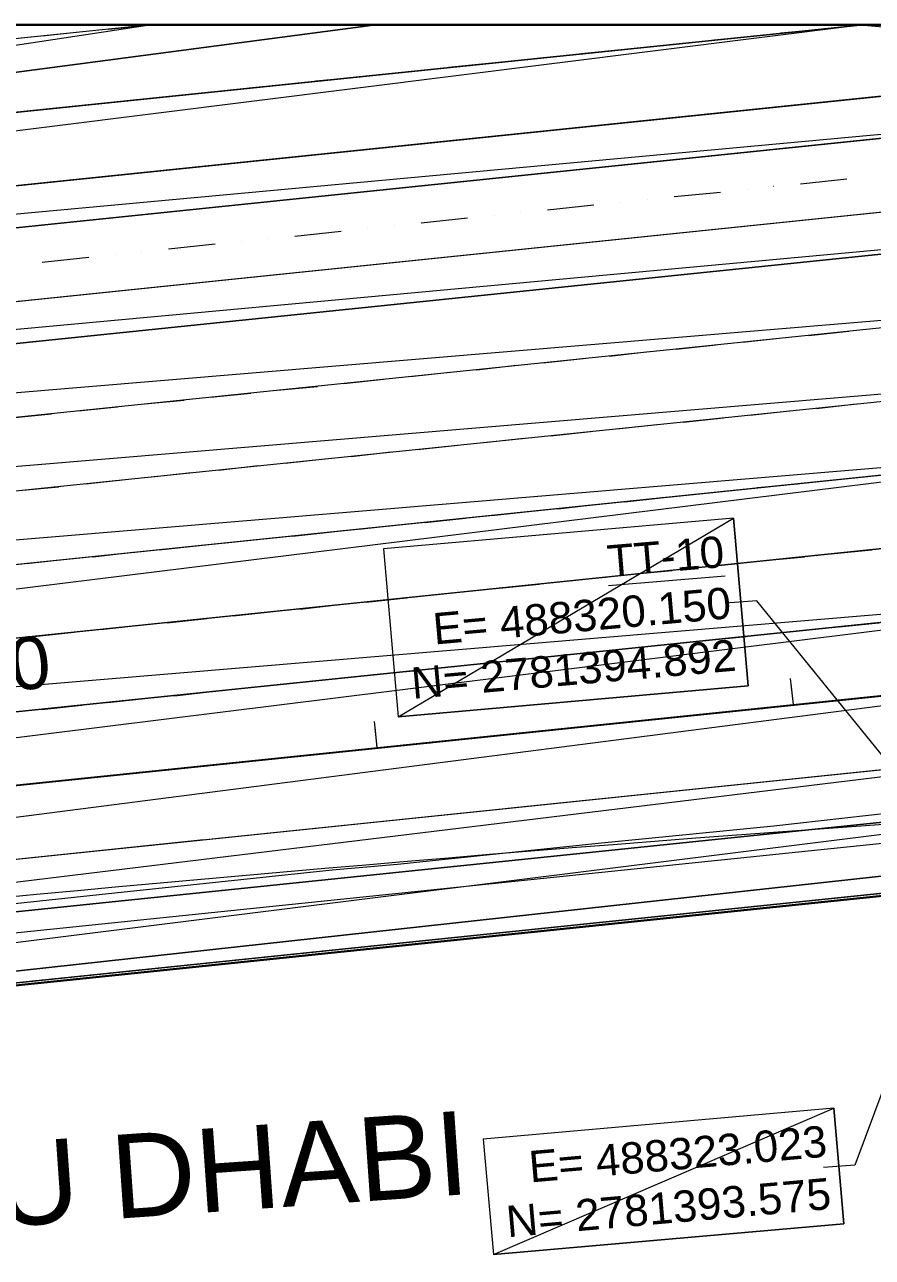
# Model space of a CAD drawing. Header units: inches. Extents: x -0.6 to 32.5, y 0.8 to 22.6.
# Drawn here: x 22.914 to 25.801, y 11.725 to 15.922 of the extents above; entities that cross this region are included whole.
import ezdxf

# ---------------------------------------------------------------- set-up
doc = ezdxf.new("R2010")
doc.units = ezdxf.units.IN
doc.header["$MEASUREMENT"] = 0
doc.layers.add('PDF_Geometry', color=7, linetype='Continuous', true_color=0xa5a5a5)
doc.layers.add('PDF_Text', color=7, linetype='Continuous')
doc.styles.add('PDF Arial', font='arial.ttf')

msp = doc.modelspace()

# ---------------------------------------------------------------- linework, layer by layer
at = {"layer": 'PDF_Geometry', "color": 7, "lineweight": 0}
for points in [[(27.7256, 9.3289), (27.7256, 15.9222), (0.8839, 15.9222), (0.8839, 9.3289), (27.7256, 9.3289)], [(25.5322, 13.6072), (25.5222, 13.6956)], [(25.5322, 13.6072), (25.5239, 13.6772)], [(24.1139, 13.4606), (24.1055, 13.5489)], [(24.1139, 13.4606), (24.1072, 13.5306)]]:
    msp.add_lwpolyline(points, dxfattribs=at)
at = {"layer": 'PDF_Geometry', "color": 254, "lineweight": 0, "true_color": 0xdcdcdc}
for points in [[(25.7589, 15.9206), (14.3806, 14.4939), (14.3539, 14.7422), (25.7589, 15.9206)], [(27.0589, 15.8056), (25.7589, 15.9206), (14.3806, 14.4939), (27.0589, 15.8056)], [(17.9689, 15.3672), (18.1356, 15.1339), (23.3322, 15.9206), (17.9689, 15.3672)], [(18.1356, 15.1339), (23.3322, 15.9206), (24.1006, 15.9206), (18.1356, 15.1339)], [(24.1006, 15.9206), (25.7589, 15.9206), (18.1356, 15.1339), (24.1006, 15.9206)], [(22.2339, 15.9206), (23.3322, 15.9206), (18.4156, 15.4139), (22.2339, 15.9206)], [(27.0472, 15.9206), (27.0589, 15.8056), (25.7589, 15.9206), (27.0472, 15.9206)], [(14.3806, 14.4939), (27.0739, 15.6639), (27.0589, 15.8056), (14.3806, 14.4939)], [(14.3939, 14.3522), (14.3806, 14.4939), (27.0739, 15.6639), (14.3939, 14.3522)], [(27.1222, 15.4172), (27.1372, 15.2756), (14.3872, 14.1006), (27.1222, 15.4172)], [(27.1372, 15.2756), (14.3872, 14.1006), (14.4072, 13.9606), (27.1372, 15.2756)], [(14.4072, 13.9606), (27.1622, 15.0272), (27.1372, 15.2756), (14.4072, 13.9606)], [(14.4422, 13.7122), (14.4072, 13.9606), (27.1622, 15.0272), (14.4422, 13.7122)], [(14.4422, 13.7122), (27.1889, 14.7789), (27.1622, 15.0272), (14.4422, 13.7122)], [(14.4772, 13.4655), (14.4422, 13.7122), (27.1889, 14.7789), (14.4772, 13.4655)], [(14.4772, 13.4656), (27.2139, 14.5306), (27.1889, 14.7789), (14.4772, 13.4656)], [(14.5122, 13.2189), (14.4772, 13.4656), (27.2139, 14.5306), (14.5122, 13.2189)], [(27.0722, 14.5172), (14.6789, 12.9856), (14.5122, 13.2189), (27.0722, 14.5172)], [(27.2389, 14.2839), (27.0722, 14.5172), (14.6789, 12.9856), (27.2389, 14.2839)], [(14.5472, 12.9706), (27.2656, 14.0355), (27.2389, 14.2839), (14.5472, 12.9706)], [(14.5822, 12.7239), (14.5472, 12.9706), (27.2656, 14.0355), (14.5822, 12.7239)], [(27.1239, 14.0206), (15.1206, 12.5289), (14.9522, 12.7622), (27.1239, 14.0206)], [(27.2906, 13.7872), (27.1239, 14.0206), (15.1206, 12.5289), (27.2906, 13.7872)], [(27.1489, 13.7722), (17.2789, 12.5006), (17.1122, 12.7339), (27.1489, 13.7722)], [(27.3156, 13.5389), (27.1489, 13.7722), (17.2789, 12.5006), (27.3156, 13.5389)], [(27.2155, 13.5289), (17.3989, 12.3339), (17.2789, 12.5006), (27.2155, 13.5289)], [(27.3339, 13.3622), (27.2155, 13.5289), (17.3989, 12.3339), (27.3339, 13.3622)]]:
    msp.add_lwpolyline(points, dxfattribs=at)
at = {"layer": 'PDF_Geometry', "lineweight": 0}
for points in [[(23.2006, 15.9072), (23.3322, 15.9206)], [(25.7155, 15.9172), (25.7589, 15.9206)], [(0.8856, 13.0989), (27.7239, 15.8739)], [(22.9739, 15.8839), (23.1106, 15.8989)], [(25.2622, 15.8706), (25.3989, 15.8839)], [(25.4889, 15.8939), (25.6256, 15.9072)], [(24.8106, 15.8239), (24.9456, 15.8372)], [(25.0372, 15.8472), (25.1722, 15.8606)], [(24.3572, 15.7772), (24.4939, 15.7906)], [(24.5839, 15.8006), (24.7206, 15.8139)], [(23.9056, 15.7306), (24.0406, 15.7439)], [(24.1322, 15.7539), (24.2672, 15.7672)], [(0.8856, 12.9556), (27.7239, 15.7306)], [(23.6789, 15.7072), (23.8156, 15.7206)], [(23.2272, 15.6589), (23.3622, 15.6739)], [(23.4522, 15.6822), (23.5889, 15.6972)], [(23.0006, 15.6356), (23.1356, 15.6506)], [(0.8856, 12.7056), (27.7239, 15.4806)], [(25.4639, 15.3722), (25.4655, 15.3722)], [(25.5556, 15.3806), (25.7139, 15.3972)], [(0.8856, 12.5622), (27.7239, 15.3372)], [(25.0339, 15.3272), (25.0339, 15.3272)], [(25.1256, 15.3372), (25.2839, 15.3522)], [(25.3739, 15.3622), (25.3739, 15.3622)], [(24.6039, 15.2822), (24.6039, 15.2822)], [(24.6939, 15.2922), (24.8522, 15.3089)], [(24.9439, 15.3172), (24.9439, 15.3172)], [(24.1739, 15.2389), (24.1739, 15.2389)], [(24.2639, 15.2472), (24.4222, 15.2639)], [(24.5139, 15.2739), (24.5139, 15.2739)], [(23.8339, 15.2022), (23.9922, 15.2189)], [(24.0822, 15.2289), (24.0822, 15.2289)], [(23.4039, 15.1589), (23.5622, 15.1756)], [(23.6522, 15.1839), (23.6522, 15.1839)], [(23.7439, 15.1939), (23.7439, 15.1939)], [(22.9739, 15.1139), (23.1322, 15.1306)], [(23.2222, 15.1406), (23.2222, 15.1406)], [(23.3122, 15.1489), (23.3122, 15.1489)], [(25.5839, 14.8639), (25.7206, 14.8789)], [(25.1322, 14.8172), (25.2672, 14.8322)], [(25.3589, 14.8405), (25.4939, 14.8556)], [(24.6789, 14.7706), (24.8156, 14.7855)], [(24.9056, 14.7939), (25.0406, 14.8089)], [(24.2272, 14.7239), (24.3622, 14.7389)], [(24.4522, 14.7472), (24.5889, 14.7622)], [(24.0006, 14.7005), (24.1356, 14.7155)], [(23.5472, 14.6539), (23.6839, 14.6672)], [(23.7739, 14.6772), (23.9106, 14.6906)], [(23.0956, 14.6072), (23.2306, 14.6206)], [(23.3222, 14.6306), (23.4572, 14.6439)], [(25.6106, 14.6156), (25.7456, 14.6306)], [(22.8689, 14.5839), (23.0056, 14.5972)], [(25.1572, 14.5689), (25.2939, 14.5839)], [(25.3839, 14.5922), (25.5189, 14.6072)], [(24.7056, 14.5222), (24.8406, 14.5372)], [(24.9306, 14.5456), (25.0672, 14.5606)], [(24.2522, 14.4756), (24.3889, 14.4906)], [(24.4789, 14.4989), (24.6139, 14.5139)], [(23.8006, 14.4289), (23.9356, 14.4439)], [(24.0256, 14.4522), (24.1622, 14.4672)], [(23.5739, 14.4056), (23.7089, 14.4206)], [(23.1206, 14.3589), (23.2572, 14.3739)], [(23.3472, 14.3822), (23.4822, 14.3972)], [(25.4089, 14.3456), (25.5456, 14.3589)], [(25.6356, 14.3689), (25.7722, 14.3822)], [(22.8939, 14.3356), (23.0306, 14.3489)], [(25.1839, 14.3222), (25.3189, 14.3356)], [(24.7306, 14.2739), (24.8656, 14.2889)], [(24.9572, 14.2972), (25.0922, 14.3122)], [(24.2772, 14.2272), (24.4139, 14.2422)], [(24.5039, 14.2506), (24.6406, 14.2656)], [(23.8256, 14.1806), (23.9606, 14.1956)], [(24.0522, 14.2039), (24.1872, 14.2189)], [(23.3722, 14.1339), (23.5089, 14.1489)], [(23.5989, 14.1572), (23.7356, 14.1722)], [(23.1472, 14.1106), (23.2822, 14.1256)], [(25.4356, 14.0972), (25.5706, 14.1106)], [(25.6605, 14.1206), (25.7972, 14.1339)], [(22.9206, 14.0872), (23.0556, 14.1022)], [(24.9822, 14.0505), (25.1189, 14.0639)], [(25.2089, 14.0739), (25.3439, 14.0872)], [(24.7556, 14.0272), (24.8922, 14.0406)], [(24.3039, 13.9806), (24.4389, 13.9939)], [(24.5306, 14.0039), (24.6656, 14.0172)], [(23.8506, 13.9322), (23.9872, 13.9472)], [(24.0772, 13.9556), (24.2139, 13.9706)], [(23.3989, 13.8856), (23.5339, 13.9006)], [(23.6256, 13.9089), (23.7606, 13.9239)], [(22.9456, 13.8389), (23.0822, 13.8539)], [(23.1722, 13.8622), (23.3072, 13.8772)], [(25.4606, 13.8489), (25.5972, 13.8622)], [(25.6872, 13.8722), (25.8222, 13.8856)], [(25.0089, 13.8022), (25.1439, 13.8156)], [(25.2339, 13.8256), (25.3706, 13.8389)], [(24.5556, 13.7556), (24.6906, 13.7689)], [(24.7822, 13.7789), (24.9172, 13.7922)], [(24.3289, 13.7322), (24.4656, 13.7456)], [(23.8772, 13.6856), (24.0122, 13.6989)], [(24.1022, 13.7089), (24.2389, 13.7222)], [(23.4239, 13.6372), (23.5606, 13.6522)], [(23.6506, 13.6622), (23.7856, 13.6756)], [(22.9722, 13.5905), (23.1072, 13.6055)], [(23.1972, 13.6139), (23.3339, 13.6289)], [(25.5189, 13.6039), (25.6539, 13.6172)], [(25.7439, 13.6272), (25.8806, 13.6406)], [(17.2789, 12.5006), (27.7239, 13.5806)], [(25.0656, 13.5572), (25.2006, 13.5706)], [(25.2922, 13.5806), (25.4272, 13.5939)], [(24.6122, 13.5106), (24.7489, 13.5239)], [(24.8389, 13.5339), (24.9756, 13.5472)], [(24.1605, 13.4639), (24.2956, 13.4772)], [(24.3872, 13.4872), (24.5222, 13.5006)], [(23.9339, 13.4406), (24.0706, 13.4539)], [(16.2956, 12.2206), (27.7239, 13.4022)], [(16.2956, 12.2206), (27.7239, 13.4022)], [(23.4822, 13.3939), (23.6172, 13.4072)], [(23.7072, 13.4172), (23.8439, 13.4306)], [(23.0289, 13.3472), (23.1656, 13.3606)], [(23.2556, 13.3706), (23.3906, 13.3839)], [(22.8022, 13.3222), (22.9389, 13.3372)]]:
    msp.add_lwpolyline(points, dxfattribs=at)
at = {"layer": 'PDF_Geometry', "color": 41, "lineweight": 0}
for points in [[(24.1356, 14.1372), (24.1856, 13.5656), (25.3272, 14.2422), (24.1356, 14.1372)], [(24.1856, 13.5656), (25.3272, 14.2422), (25.3772, 13.6706), (24.1856, 13.5656)], [(24.4756, 12.1272), (24.5106, 11.7339), (25.6689, 12.2322), (24.4756, 12.1272)], [(24.5106, 11.7339), (25.6689, 12.2322), (25.7039, 11.8389), (24.5106, 11.7339)]]:
    msp.add_lwpolyline(points, dxfattribs=at)
at = {"layer": 'PDF_Geometry', "color": 160, "lineweight": 9}
for points in [[(24.1356, 14.1372), (24.1856, 13.5656), (25.3772, 13.6706), (25.3272, 14.2422), (24.1356, 14.1372)], [(24.4756, 12.1272), (24.5106, 11.7339), (25.7039, 11.8389), (25.6689, 12.2322), (24.4756, 12.1272)]]:
    msp.add_lwpolyline(points, dxfattribs=at)
at = {"layer": 'PDF_Geometry', "color": 1, "lineweight": 9}
msp.add_lwpolyline([(24.9022, 14.0122), (25.2989, 14.0456)], dxfattribs=at)
at = {"layer": 'PDF_Geometry', "color": 7, "lineweight": 9}
for points in [[(25.9739, 13.2622), (25.4072, 13.9606), (25.3006, 13.9522)], [(25.4655, 13.1939), (25.4655, 13.1939)], [(26.0472, 12.8589), (25.7406, 12.0389), (25.6339, 12.0306)]]:
    msp.add_lwpolyline(points, dxfattribs=at)
at = {"layer": 'PDF_Geometry', "color": 1, "lineweight": 0}
msp.add_lwpolyline([(0.8856, 11.0572), (27.7239, 13.8339)], dxfattribs=at)
at = {"layer": 'PDF_Geometry', "color": 7, "lineweight": 20}
for points in [[(25.1339, 13.5656), (25.6656, 13.6206)], [(25.7539, 13.6289), (25.8422, 13.6389)], [(24.3372, 13.4822), (24.8689, 13.5372)], [(24.9572, 13.5472), (25.0456, 13.5556)], [(23.5389, 13.4006), (24.0706, 13.4556)], [(24.1589, 13.4639), (24.2472, 13.4739)], [(23.3622, 13.3822), (23.4506, 13.3906)], [(22.7422, 13.3172), (23.2739, 13.3722)]]:
    msp.add_lwpolyline(points, dxfattribs=at)
at = {"layer": 'PDF_Geometry', "color": 2, "lineweight": 0}
for points in [[(27.7239, 13.4022), (16.2956, 12.2206), (15.6222, 12.1372), (14.9489, 12.0489), (14.2772, 11.9539), (13.6056, 11.8522), (11.7772, 11.5656), (11.4639, 11.5156), (11.8289, 11.5156), (27.7239, 13.1606)], [(16.2956, 12.2206), (16.4572, 11.9939), (27.7239, 13.4022), (16.2956, 12.2206)], [(16.4572, 11.9939), (27.7239, 13.4022), (27.7239, 13.2306), (16.4572, 11.9939)], [(27.7239, 13.2306), (27.7239, 13.1606), (16.4572, 11.9939), (27.7239, 13.2306)]]:
    msp.add_lwpolyline(points, dxfattribs=at)
at = {"layer": 'PDF_Geometry', "color": 9, "lineweight": 5, "true_color": 0xbababa}
msp.add_lwpolyline([(18.3122, 12.4472), (18.8139, 12.5039), (19.2706, 12.5389), (19.4706, 12.5239), (19.6589, 12.5072), (19.8856, 12.5439), (20.3106, 12.6022), (20.7322, 12.6722), (21.1856, 12.7406), (21.5256, 12.7939), (22.0639, 12.8439), (22.6556, 12.9056), (23.2206, 12.9656), (23.9606, 13.0439), (24.1839, 13.0639), (24.8672, 13.1356), (25.4656, 13.1939), (26.1906, 13.2756), (26.8822, 13.3406), (27.5589, 13.4122), (27.7239, 13.4289)], dxfattribs=at)
at = {"layer": 'PDF_Geometry', "color": 7, "lineweight": 13}
for points in [[(24.5589, 13.2539), (26.1139, 13.4139)], [(11.8406, 11.6889), (27.7239, 13.3306)], [(21.9706, 12.9856), (23.5239, 13.1472)]]:
    msp.add_lwpolyline(points, dxfattribs=at)
at = {"layer": 'PDF_Geometry', "color": 7, "lineweight": 30}
msp.add_lwpolyline([(11.4939, 11.4739), (27.7239, 13.1506)], dxfattribs=at)
at = {"layer": 'PDF_Geometry', "color": 9, "lineweight": 5, "true_color": 0xbababa}
msp.add_arc((34.8942, -113.4496), 126.972, 93.234996, 101.368949, dxfattribs=at)
msp.add_arc((34.8942, -113.4496), 126.972, 93.234996, 101.368949, dxfattribs=at)
at = {"layer": 'PDF_Geometry', "lineweight": 0}
msp.add_arc((156.3493, -1268.6874), 1287.0043, 95.7357658, 96.3701591, dxfattribs=at)

# ---------------------------------------------------------------- texts
at = {"layer": 'PDF_Text', "color": 1, "insert": (24.9025, 14.0407), "char_height": 0.106885, "attachment_point": 7, "rotation": 4.8015, "style": 'PDF Arial'}
msp.add_mtext('\\W1.000943;TT-10', dxfattribs=at)
at = {"layer": 'PDF_Text', "color": 160, "attachment_point": 7, "style": 'PDF Arial'}
for s, insert, char_height, rotation in [('\\W1.000945;E= 488320.150', (24.3092, 13.8097), 0.106885, 5.0754), ('\\W1.000948;N= 2781394.892', (24.2354, 13.6247), 0.106886, 4.9983), ('\\W1.000881;E= 488323.023', (24.6358, 11.978), 0.106885, 4.9823), ('\\W1.000921;N= 2781393.575', (24.5587, 11.7913), 0.106886, 5.0101)]:
    msp.add_mtext(s, dxfattribs=dict(at, insert=insert, char_height=char_height, rotation=rotation))
at = {"layer": 'PDF_Text', "attachment_point": 7, "style": 'PDF Arial'}
for s, insert, char_height, rotation in [('\\W1.001148;4+000', (22.314, 13.5928), 0.178141, 5.8889), ('\\W1.000839;TO ABU DHABI', (21.6285, 11.7397), 0.28503, 4.0157)]:
    msp.add_mtext(s, dxfattribs=dict(at, insert=insert, char_height=char_height, rotation=rotation))

doc.saveas('drawing.dxf')
